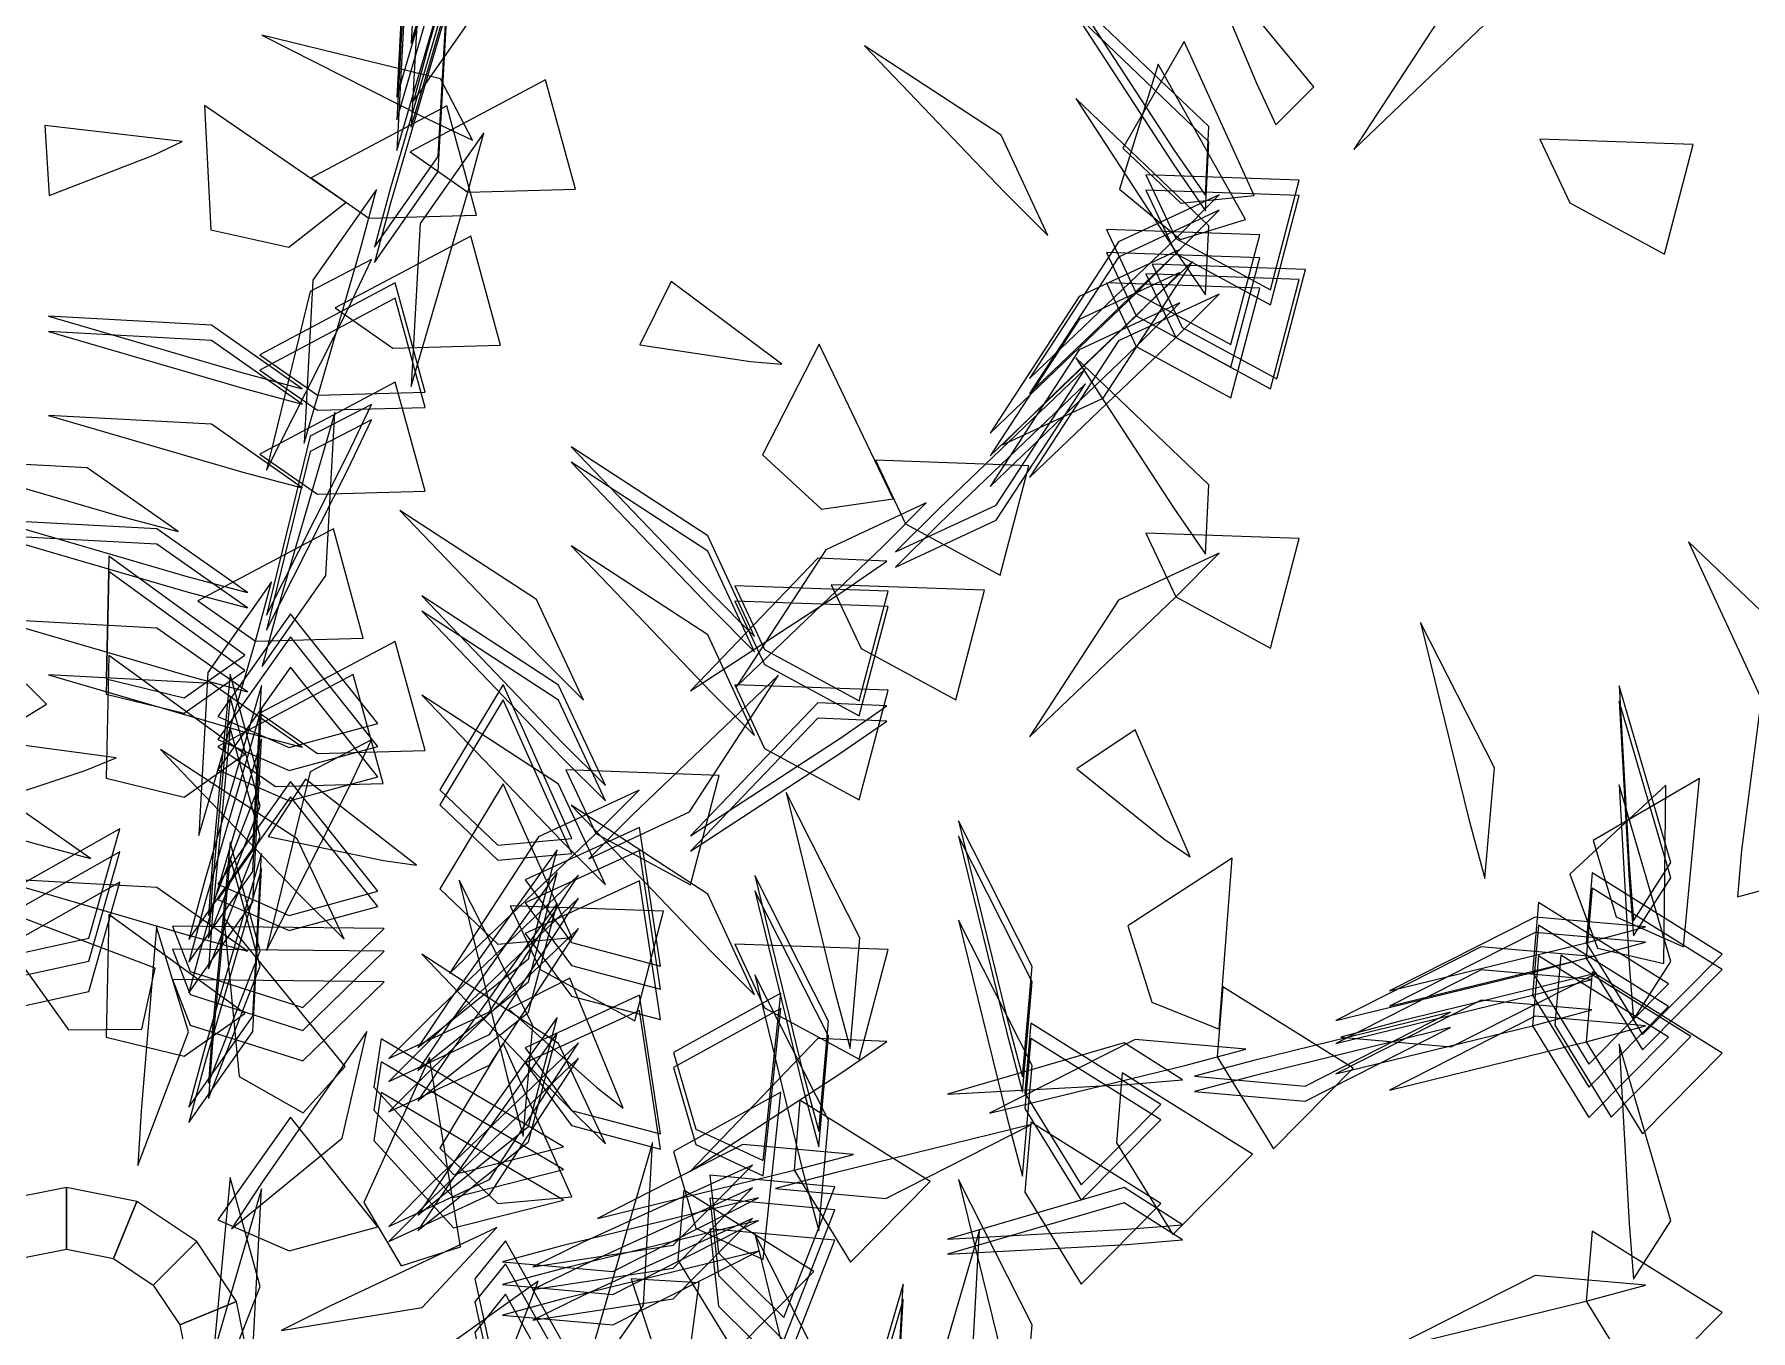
# Model space of a CAD drawing. Header units: millimetres. Extents: x 116.8 to 135.8, y -35.1 to -13.1.
# Drawn here: x 122.108 to 122.876, y -16.322 to -15.741 of the extents above; entities that cross this region are included whole.
import ezdxf

# ---------------------------------------------------------------- set-up
doc = ezdxf.new("R2010")
doc.units = ezdxf.units.MM
for name, color, linetype in [('FOGLIE', 62, 'CONTINUOUS'), ('GAMBO', 36, 'CONTINUOUS'), ('PRATO', 83, 'CONTINUOUS')]:
    doc.layers.add(name, color=color, linetype=linetype)

msp = doc.modelspace()

# ---------------------------------------------------------------- linework, layer by layer
at = {"layer": 'FOGLIE'}
for points in [[(122.301936, -15.65823, 1.708914), (122.309054, -15.631667, 1.708914), (122.280545, -15.672343, 1.665455), (122.276575, -15.745247, 1.703868)], [(122.295478, -15.682331, 2.293363), (122.302596, -15.655768, 2.293363), (122.274087, -15.696445, 2.249904), (122.270117, -15.769348, 2.288317)], [(122.284791, -15.744575, 3.073817), (122.277673, -15.771138, 3.073817), (122.306182, -15.730462, 3.030358), (122.310151, -15.657558, 3.06877)], [(122.295478, -15.692572, 2.539094), (122.302596, -15.666009, 2.539094), (122.274087, -15.706686, 2.495636), (122.270117, -15.77959, 2.534048)], [(122.301936, -15.695781, 1.265232), (122.309054, -15.669218, 1.265232), (122.280545, -15.709894, 1.221773), (122.276575, -15.782798, 1.260186)], [(122.295478, -15.706227, 2.194388), (122.302596, -15.679664, 2.194388), (122.274087, -15.720341, 2.150929), (122.270117, -15.793244, 2.189342)], [(122.65492, -15.763067, 2.017029), (122.663661, -15.781829, 2.035135), (122.680665, -15.764814, 1.973675), (122.629815, -15.702963, 1.9538)], [(122.76406, -15.730133, 1.120901), (122.783505, -15.710687, 1.120901), (122.738478, -15.73166, 1.077442), (122.698588, -15.792812, 1.115855)], [(122.267262, -15.809994, 2.87603), (122.260144, -15.836557, 2.87603), (122.288653, -15.79588, 2.832572), (122.292623, -15.722977, 2.870984)], [(122.617977, -15.792908, 2.099027), (122.632201, -15.81347, 2.110477), (122.633576, -15.782571, 2.052173), (122.574068, -15.725616, 2.056783)], [(122.267262, -15.816821, 2.971593), (122.260144, -15.843384, 2.971593), (122.288653, -15.802708, 2.928134), (122.292623, -15.729804, 2.966546)], [(122.617977, -15.799735, 1.863534), (122.632201, -15.820297, 1.874984), (122.633576, -15.789399, 1.81668), (122.574068, -15.732444, 1.82129)], [(122.281379, -15.777872, 1.737256), (122.303979, -15.788567, 1.748706), (122.28972, -15.761121, 1.690402), (122.209707, -15.74155, 1.695012)], [(122.542147, -15.811906, 1.307996), (122.561592, -15.831352, 1.307996), (122.54062, -15.786324, 1.264537), (122.479468, -15.746434, 1.30295)], [(122.621148, -15.816868, 1.350132), (122.653989, -15.813369, 1.308596), (122.622534, -15.744448, 1.265772), (122.595093, -15.792286, 1.351815)], [(122.621004, -15.833117, 1.534015), (122.650101, -15.824182, 1.490545), (122.61089, -15.75465, 1.455888), (122.593627, -15.810645, 1.539622)], [(122.301936, -15.811847, 1.582635), (122.350133, -15.810563, 1.560466), (122.336767, -15.761673, 1.489723), (122.276114, -15.793894, 1.565406)], [(122.617977, -15.837286, 1.419853), (122.632201, -15.857848, 1.431303), (122.633576, -15.82695, 1.372998), (122.574068, -15.769995, 1.377609)], [(122.221774, -15.836532, 3.139586), (122.247275, -15.816471, 3.097595), (122.184044, -15.773139, 3.056392), (122.186852, -15.828771, 3.142078)], [(122.257653, -15.823498, 1.300868), (122.305849, -15.822213, 1.278699), (122.292483, -15.773324, 1.207956), (122.231831, -15.805544, 1.283639)], [(122.161247, -15.795302, 1.163339), (122.174011, -15.78917, 1.139765), (122.112572, -15.782039, 1.162795), (122.114568, -15.813471, 1.239047)], [(122.301936, -15.811847, 1.582635), (122.309054, -15.785284, 1.582635), (122.280545, -15.825961, 1.539176), (122.276575, -15.898865, 1.577589)], [(122.795228, -15.816619, 1.67351), (122.83761, -15.839605, 1.65134), (122.850479, -15.790582, 1.580598), (122.781842, -15.78816, 1.656281)], [(122.253962, -15.83727, 3.127272), (122.26108, -15.810707, 3.127272), (122.232571, -15.851383, 3.083813), (122.228601, -15.924287, 3.122226)], [(122.618792, -15.83261, 1.944406), (122.661174, -15.855595, 1.922237), (122.674043, -15.806573, 1.851494), (122.605406, -15.80415, 1.927177)], [(122.618792, -15.839437, 1.708914), (122.661174, -15.862423, 1.686744), (122.674043, -15.8134, 1.616002), (122.605406, -15.810978, 1.691685)], [(122.618792, -15.83261, 1.944406), (122.638238, -15.813164, 1.944406), (122.59321, -15.834137, 1.900947), (122.55332, -15.895288, 1.93936)], [(122.618792, -15.839437, 1.708914), (122.638238, -15.819992, 1.708914), (122.59321, -15.840964, 1.665455), (122.55332, -15.902116, 1.703868)], [(122.268377, -15.881726, 1.138719), (122.316574, -15.880441, 1.11655), (122.303208, -15.831552, 1.045807), (122.242555, -15.863772, 1.12149)], [(122.601149, -15.857081, 2.293363), (122.64353, -15.880067, 2.271194), (122.6564, -15.831044, 2.200451), (122.587763, -15.828621, 2.276134)], [(122.601149, -15.857081, 2.293363), (122.620594, -15.837635, 2.293363), (122.575566, -15.858608, 2.249904), (122.535677, -15.919759, 2.288317)], [(122.601149, -15.867322, 2.539094), (122.64353, -15.890308, 2.516925), (122.6564, -15.841285, 2.446182), (122.587763, -15.838863, 2.521865)], [(122.248074, -15.8647, 2.689422), (122.258769, -15.8421, 2.677972), (122.231323, -15.85636, 2.736276), (122.211752, -15.936372, 2.731666)], [(122.601149, -15.867322, 2.539094), (122.620594, -15.847876, 2.539094), (122.575566, -15.868849, 2.495636), (122.535677, -15.930001, 2.534048)], [(122.560771, -15.905642, 3.073817), (122.541325, -15.925087, 3.073817), (122.586353, -15.904115, 3.030358), (122.626243, -15.842963, 3.06877)], [(122.618792, -15.876988, 1.265232), (122.661174, -15.899974, 1.243063), (122.674043, -15.850951, 1.17232), (122.605406, -15.848529, 1.248003)], [(122.621651, -15.872542, 1.149411), (122.664033, -15.895528, 1.127241), (122.676902, -15.846505, 1.056499), (122.608265, -15.844083, 1.132181)], [(122.234588, -15.902747, 2.151102), (122.282785, -15.901463, 2.128932), (122.269419, -15.852573, 2.05819), (122.208766, -15.884794, 2.133873)], [(122.428416, -15.8878, 1.163339), (122.442536, -15.888872, 1.139765), (122.392893, -15.851977, 1.162795), (122.378906, -15.880196, 1.239047)], [(122.601149, -15.880977, 2.194388), (122.64353, -15.903963, 2.172218), (122.6564, -15.85494, 2.101476), (122.587763, -15.852517, 2.177159)], [(122.234588, -15.909575, 1.915609), (122.282785, -15.90829, 1.89344), (122.269419, -15.859401, 1.822697), (122.208766, -15.891621, 1.89838)], [(122.601149, -15.880977, 2.194388), (122.620594, -15.861531, 2.194388), (122.575566, -15.882504, 2.150929), (122.535677, -15.943655, 2.189342)], [(122.618792, -15.876988, 1.265232), (122.638238, -15.857543, 1.265232), (122.59321, -15.878515, 1.221773), (122.55332, -15.939667, 1.260186)], [(122.201237, -15.892863, 2.029936), (122.2278, -15.89998, 2.029936), (122.187124, -15.871471, 1.986477), (122.11422, -15.867502, 2.024889)], [(122.201237, -15.89969, 1.794443), (122.2278, -15.906808, 1.794443), (122.187124, -15.878299, 1.750984), (122.11422, -15.874329, 1.789397)], [(122.460218, -15.95377, 3.139586), (122.492334, -15.949147, 3.097595), (122.45924, -15.880006, 3.056392), (122.433856, -15.929588, 3.142078)], [(122.617977, -15.953353, 1.737256), (122.632201, -15.973915, 1.748706), (122.633576, -15.943017, 1.690402), (122.574068, -15.886061, 1.695012)], [(122.512881, -15.953532, 2.87603), (122.493436, -15.972977, 2.87603), (122.538463, -15.952005, 2.832572), (122.578353, -15.890853, 2.870984)], [(122.234588, -15.947126, 1.471928), (122.282785, -15.945841, 1.449758), (122.269419, -15.896952, 1.379016), (122.208766, -15.929172, 1.454699)], [(122.512881, -15.960359, 2.971593), (122.493436, -15.979805, 2.971593), (122.538463, -15.958832, 2.928134), (122.578353, -15.89768, 2.966546)], [(122.216981, -15.997642, 2.55886), (122.209864, -16.024205, 2.55886), (122.238373, -15.983529, 2.515401), (122.242342, -15.910625, 2.553814)], [(122.248074, -15.929561, 2.911263), (122.258769, -15.906961, 2.899813), (122.231323, -15.92122, 2.958117), (122.211752, -16.001233, 2.953507)], [(122.201237, -15.937241, 1.350761), (122.2278, -15.944359, 1.350761), (122.187124, -15.91585, 1.307302), (122.11422, -15.91188, 1.345715)], [(122.248074, -15.936389, 3.006825), (122.258769, -15.913789, 2.995375), (122.231323, -15.928048, 3.053679), (122.211752, -16.00806, 3.049069)], [(122.410854, -15.991371, 2.029936), (122.4303, -16.010817, 2.029936), (122.409327, -15.965789, 1.986477), (122.348176, -15.925899, 2.024889)], [(122.145682, -15.956764, 1.181484), (122.172245, -15.963882, 1.181484), (122.131568, -15.935373, 1.138025), (122.058664, -15.931403, 1.176438)], [(122.410854, -15.998199, 1.794443), (122.4303, -16.017644, 1.794443), (122.409327, -15.972616, 1.750984), (122.348176, -15.932727, 1.789397)], [(122.497807, -15.960422, 1.300868), (122.540189, -15.983408, 1.278699), (122.553059, -15.934385, 1.207956), (122.484422, -15.931962, 1.283639)], [(122.334204, -16.019849, 1.181484), (122.35365, -16.039294, 1.181484), (122.332677, -15.994266, 1.138025), (122.271526, -15.954377, 1.176438)], [(122.487725, -15.970504, 3.127272), (122.507171, -15.951058, 3.127272), (122.462143, -15.972031, 3.083813), (122.422254, -16.033182, 3.122226)], [(122.176789, -15.984104, 1.87135), (122.203352, -15.991222, 1.87135), (122.162676, -15.962713, 1.827891), (122.089772, -15.958743, 1.866304)], [(122.206911, -16.012867, 2.778028), (122.255108, -16.011583, 2.755859), (122.241742, -15.962693, 2.685116), (122.181089, -15.994914, 2.760799)], [(122.618792, -15.993055, 1.582635), (122.661174, -16.016041, 1.560466), (122.674043, -15.967018, 1.489723), (122.605406, -15.964596, 1.565406)], [(122.176789, -15.990932, 1.635858), (122.203352, -15.998049, 1.635858), (122.162676, -15.96954, 1.592399), (122.089772, -15.965571, 1.630811)], [(122.410854, -16.03575, 1.350761), (122.4303, -16.055195, 1.350761), (122.409327, -16.010167, 1.307302), (122.348176, -15.970278, 1.345715)], [(122.883284, -16.043759, 1.433941), (122.894207, -16.065721, 1.421507), (122.884168, -16.002713, 1.404617), (122.848278, -15.968403, 1.470502)], [(122.174917, -16.038343, 1.921417), (122.202148, -16.019176, 1.880098), (122.141162, -15.974939, 1.836542), (122.140101, -16.029853, 1.922728)], [(122.468911, -15.991315, 2.689422), (122.489473, -15.97709, 2.677972), (122.458575, -15.975716, 2.736276), (122.401619, -16.035224, 2.731666)], [(122.618792, -15.993055, 1.582635), (122.638238, -15.973609, 1.582635), (122.59321, -15.994582, 1.539176), (122.55332, -16.055734, 1.577589)], [(122.174917, -16.04517, 1.685924), (122.202148, -16.026003, 1.644606), (122.141162, -15.981766, 1.601049), (122.140101, -16.036681, 1.687235)], [(122.206911, -16.012867, 1.263449), (122.214029, -15.986304, 1.263449), (122.18552, -16.026981, 1.219991), (122.18155, -16.099885, 1.258403)], [(122.477981, -16.016211, 1.138719), (122.520363, -16.039197, 1.11655), (122.533233, -15.990174, 1.045807), (122.464596, -15.987752, 1.12149)], [(122.344061, -16.058165, 1.87135), (122.363506, -16.07761, 1.87135), (122.342534, -16.032583, 1.827891), (122.281382, -15.992693, 1.866304)], [(122.434795, -16.016607, 2.151102), (122.477176, -16.039593, 2.128932), (122.490046, -15.99057, 2.05819), (122.421409, -15.988148, 2.133873)], [(122.434795, -16.023435, 1.915609), (122.477176, -16.04642, 1.89344), (122.490046, -15.997398, 1.822697), (122.421409, -15.994975, 1.89838)], [(122.176789, -16.028483, 1.192176), (122.203352, -16.0356, 1.192176), (122.162676, -16.007091, 1.148717), (122.089772, -16.003122, 1.18713)], [(122.221963, -16.060591, 2.467559), (122.261716, -16.049813, 2.434099), (122.222531, -16.000731, 2.373858), (122.190005, -16.046654, 2.459169)], [(122.344061, -16.064992, 1.635858), (122.363506, -16.084438, 1.635858), (122.342534, -16.03941, 1.592399), (122.281382, -15.99952, 1.630811)], [(122.072199, -16.066316, 1.128028), (122.113296, -16.041105, 1.105859), (122.077276, -16.005448, 1.035116), (122.04086, -16.063678, 1.110799)], [(122.221963, -16.070832, 2.71329), (122.261716, -16.060054, 2.67983), (122.222531, -16.010973, 2.61959), (122.190005, -16.056896, 2.704901)], [(122.749982, -16.09263, 1.307996), (122.7571, -16.119193, 1.307996), (122.761451, -16.069712, 1.264537), (122.728437, -16.004591, 1.30295)], [(122.234588, -16.063193, 1.789331), (122.282785, -16.061908, 1.767161), (122.269419, -16.013019, 1.696419), (122.208766, -16.045239, 1.772102)], [(122.174917, -16.082721, 1.242242), (122.202148, -16.063554, 1.200924), (122.141162, -16.019317, 1.157367), (122.140101, -16.074232, 1.243554)], [(122.221963, -16.084487, 2.368584), (122.261716, -16.073709, 2.335124), (122.222531, -16.024628, 2.274883), (122.190005, -16.070551, 2.360194)], [(122.201237, -16.053308, 1.668164), (122.2278, -16.060425, 1.668164), (122.187124, -16.031917, 1.624705), (122.11422, -16.027947, 1.663118)], [(122.18423, -16.119872, 2.439475), (122.177113, -16.146435, 2.439475), (122.205622, -16.105758, 2.396017), (122.209591, -16.032854, 2.434429)], [(122.187572, -16.111038, 2.43707), (122.185847, -16.135697, 2.425021), (122.208956, -16.076523, 2.407121), (122.1956, -16.027769, 2.47232)], [(122.215791, -16.077982, 1.128028), (122.263987, -16.076697, 1.105859), (122.250621, -16.027807, 1.035116), (122.189969, -16.060028, 1.110799)], [(122.31532, -16.104201, 1.921417), (122.348486, -16.101217, 1.880098), (122.31779, -16.032413, 1.836542), (122.289413, -16.079441, 1.922728)], [(122.375513, -16.0909, 2.55886), (122.356068, -16.110345, 2.55886), (122.401095, -16.089373, 2.515401), (122.440985, -16.028221, 2.553814)], [(122.434795, -16.060986, 1.471928), (122.477176, -16.083971, 1.449758), (122.490046, -16.034949, 1.379016), (122.421409, -16.032526, 1.454699)], [(122.821739, -16.113177, 2.099027), (122.823776, -16.138097, 2.110477), (122.840416, -16.112025, 2.052173), (122.817359, -16.032947, 2.056783)], [(122.187572, -16.121279, 2.682801), (122.185847, -16.145938, 2.670752), (122.208956, -16.086765, 2.652852), (122.1956, -16.03801, 2.718051)], [(122.344061, -16.102543, 1.192176), (122.363506, -16.121989, 1.192176), (122.342534, -16.076961, 1.148717), (122.281382, -16.037071, 1.18713)], [(122.31532, -16.111028, 1.685924), (122.348486, -16.108044, 1.644606), (122.31779, -16.039241, 1.601049), (122.289413, -16.086268, 1.687235)], [(122.468911, -16.056176, 2.911263), (122.489473, -16.041951, 2.899813), (122.458575, -16.040577, 2.958117), (122.401619, -16.100084, 2.953507)], [(122.821739, -16.120005, 1.863534), (122.823776, -16.144925, 1.874984), (122.840416, -16.118853, 1.81668), (122.817359, -16.039775, 1.82129)], [(122.18423, -16.130113, 2.685207), (122.177113, -16.156676, 2.685207), (122.205622, -16.115999, 2.641748), (122.209591, -16.043095, 2.68016)], [(122.468911, -16.063003, 3.006825), (122.489473, -16.048779, 2.995375), (122.458575, -16.047405, 3.053679), (122.401619, -16.106912, 3.049069)], [(122.872067, -16.106721, 2.017029), (122.870255, -16.12734, 2.035135), (122.893488, -16.121106, 1.973675), (122.880377, -16.042117, 1.9538)], [(122.130694, -16.070825, 1.463579), (122.14453, -16.065178, 1.440493), (122.082318, -16.056761, 1.460861), (122.080608, -16.087343, 1.537465)], [(122.18423, -16.143768, 2.3405), (122.177113, -16.170331, 2.3405), (122.205622, -16.129654, 2.297041), (122.209591, -16.05675, 2.335454)], [(122.187572, -16.134934, 2.338095), (122.185847, -16.159593, 2.326046), (122.208956, -16.10042, 2.308145), (122.1956, -16.051665, 2.373344)], [(122.248074, -16.079765, 0.928347), (122.258769, -16.057165, 0.916897), (122.231323, -16.071425, 0.975201), (122.211752, -16.151437, 0.970591)], [(122.613541, -16.101491, 1.163339), (122.625234, -16.109479, 1.139765), (122.60069, -16.052706, 1.162795), (122.574467, -16.070151, 1.239047)], [(122.227082, -16.12697, 1.17792), (122.246528, -16.146416, 1.17792), (122.225555, -16.101388, 1.134461), (122.164404, -16.061499, 1.172874)], [(122.359179, -16.09905, 2.778028), (122.401561, -16.122036, 2.755859), (122.41443, -16.073013, 2.685116), (122.345794, -16.070591, 2.760799)], [(122.106472, -16.103096, 1.17792), (122.133035, -16.110213, 1.17792), (122.092359, -16.081704, 1.134461), (122.019455, -16.077735, 1.172874)], [(122.221963, -16.135693, 2.935131), (122.261716, -16.124915, 2.901671), (122.222531, -16.075833, 2.841431), (122.190005, -16.121756, 2.926741)], [(122.264195, -16.111134, 1.463579), (122.279, -16.113161, 1.440493), (122.229332, -16.074766, 1.460861), (122.212559, -16.100396, 1.537465)], [(122.31532, -16.148579, 1.242242), (122.348486, -16.145595, 1.200924), (122.31779, -16.076792, 1.157367), (122.289413, -16.123819, 1.243554)], [(122.359179, -16.09905, 1.263449), (122.378625, -16.079604, 1.263449), (122.333597, -16.100577, 1.219991), (122.293707, -16.161729, 1.258403)], [(122.807669, -16.150428, 1.534015), (122.837335, -16.157238, 1.490545), (122.838144, -16.077416, 1.455888), (122.795196, -16.117278, 1.539622)], [(122.815918, -16.136428, 1.350132), (122.846109, -16.149818, 1.308596), (122.853329, -16.074404, 1.265772), (122.805646, -16.102112, 1.351815)], [(122.821739, -16.157556, 1.419853), (122.823776, -16.182476, 1.431303), (122.840416, -16.156404, 1.372998), (122.817359, -16.077326, 1.377609)], [(122.221963, -16.142521, 3.030693), (122.261716, -16.131742, 2.997233), (122.222531, -16.082661, 2.936993), (122.190005, -16.128584, 3.022304)], [(122.410854, -16.151816, 1.668164), (122.4303, -16.171262, 1.668164), (122.409327, -16.126234, 1.624705), (122.348176, -16.086345, 1.663118)], [(122.465928, -16.168742, 1.181484), (122.473045, -16.195305, 1.181484), (122.477396, -16.145824, 1.138025), (122.444382, -16.080703, 1.176438)], [(122.543133, -16.181491, 2.029936), (122.550251, -16.208054, 2.029936), (122.554602, -16.158572, 1.986477), (122.521588, -16.093451, 2.024889)], [(122.080626, -16.157195, 2.264029), (122.132322, -16.145902, 2.268024), (122.14618, -16.096963, 2.197411), (122.063601, -16.143534, 2.235577)], [(122.187572, -16.18614, 2.904642), (122.185847, -16.210799, 2.892593), (122.208956, -16.151625, 2.874693), (122.1956, -16.102871, 2.939892)], [(122.348353, -16.147906, 2.467559), (122.388169, -16.158448, 2.434099), (122.378775, -16.09635, 2.373858), (122.327644, -16.119857, 2.459169)], [(122.543133, -16.188318, 1.794443), (122.550251, -16.214881, 1.794443), (122.554602, -16.1654, 1.750984), (122.521588, -16.100278, 1.789397)], [(122.080626, -16.167436, 2.50976), (122.132322, -16.156143, 2.513756), (122.14618, -16.107204, 2.443142), (122.063601, -16.153775, 2.481308)], [(122.18423, -16.194974, 2.907048), (122.177113, -16.221537, 2.907048), (122.205622, -16.18086, 2.863589), (122.209591, -16.107956, 2.902001)], [(122.187572, -16.192967, 3.000204), (122.185847, -16.217627, 2.988155), (122.208956, -16.158453, 2.970255), (122.1956, -16.109699, 3.035454)], [(122.293346, -16.174398, 2.43707), (122.279522, -16.194892, 2.425021), (122.329122, -16.1552, 2.407121), (122.341933, -16.1063, 2.47232)], [(122.348353, -16.158147, 2.71329), (122.388169, -16.168689, 2.67983), (122.378775, -16.106591, 2.61959), (122.327644, -16.130098, 2.704901)], [(122.608098, -16.174524, 3.139586), (122.638222, -16.186578, 3.097595), (122.644133, -16.110153, 3.056392), (122.597359, -16.1404, 3.142078)], [(122.18423, -16.201801, 3.00261), (122.177113, -16.228364, 3.00261), (122.205622, -16.187688, 2.959151), (122.209591, -16.114784, 2.997563)], [(122.286035, -16.180378, 2.439475), (122.266589, -16.199823, 2.439475), (122.311617, -16.178851, 2.396017), (122.351507, -16.117699, 2.434429)], [(122.293346, -16.18464, 2.682801), (122.279522, -16.205133, 2.670752), (122.329122, -16.165441, 2.652852), (122.341933, -16.116541, 2.718051)], [(122.451892, -16.205939, 1.87135), (122.459009, -16.232502, 1.87135), (122.46336, -16.18302, 1.827891), (122.430346, -16.117899, 1.866304)], [(122.802594, -16.147968, 1.944406), (122.827804, -16.189065, 1.922237), (122.863461, -16.153045, 1.851494), (122.805231, -16.116629, 1.927177)], [(122.080626, -16.181091, 2.165054), (122.132322, -16.169798, 2.169049), (122.14618, -16.120859, 2.098436), (122.063601, -16.16743, 2.136602)], [(122.176789, -16.14455, 1.509579), (122.203352, -16.151667, 1.509579), (122.162676, -16.123158, 1.46612), (122.089772, -16.119189, 1.504533)], [(122.319597, -16.207952, 1.17792), (122.326714, -16.234515, 1.17792), (122.331065, -16.185033, 1.134461), (122.298051, -16.119912, 1.172874)], [(122.348353, -16.171802, 2.368584), (122.388169, -16.182344, 2.335124), (122.378775, -16.120246, 2.274883), (122.327644, -16.143753, 2.360194)], [(122.451892, -16.212766, 1.635858), (122.459009, -16.239329, 1.635858), (122.46336, -16.189848, 1.592399), (122.430346, -16.124727, 1.630811)], [(122.802594, -16.154795, 1.708914), (122.827804, -16.195893, 1.686744), (122.863461, -16.159873, 1.616002), (122.805231, -16.123456, 1.691685)], [(122.156063, -16.186634, 1.448326), (122.161932, -16.159313, 1.403213), (122.081594, -16.128884, 1.389312), (122.123123, -16.186885, 1.462498)], [(122.286035, -16.190619, 2.685207), (122.266589, -16.210065, 2.685207), (122.311617, -16.189092, 2.641748), (122.351507, -16.12794, 2.68016)], [(122.293346, -16.198294, 2.338095), (122.279522, -16.218788, 2.326046), (122.329122, -16.179096, 2.308145), (122.341933, -16.130196, 2.373344)], [(122.334312, -16.15988, 1.128028), (122.376694, -16.182866, 1.105859), (122.389563, -16.133844, 1.035116), (122.320926, -16.131421, 1.110799)], [(122.778492, -16.161253, 2.293363), (122.803703, -16.202351, 2.271194), (122.839359, -16.166331, 2.200451), (122.781129, -16.129914, 2.276134)], [(122.174917, -16.198788, 1.559645), (122.202148, -16.179621, 1.518327), (122.141162, -16.135384, 1.47477), (122.140101, -16.190299, 1.560957)], [(122.155655, -16.223294, 2.022869), (122.154278, -16.247645, 2.010165), (122.176873, -16.187781, 1.993988), (122.162547, -16.140901, 2.060345)], [(122.177649, -16.160898, 2.264029), (122.228066, -16.176967, 2.268024), (122.264537, -16.141513, 2.197411), (122.169736, -16.140556, 2.235577)], [(122.22826, -16.224112, 1.448326), (122.247003, -16.203387, 1.403213), (122.192643, -16.136865, 1.389312), (122.199608, -16.207859, 1.462498)], [(122.286035, -16.204274, 2.3405), (122.266589, -16.223719, 2.3405), (122.311617, -16.202747, 2.297041), (122.351507, -16.141595, 2.335454)], [(122.543133, -16.225869, 1.350761), (122.550251, -16.252432, 1.350761), (122.554602, -16.202951, 1.307302), (122.521588, -16.137829, 1.345715)], [(122.802594, -16.147968, 1.944406), (122.829157, -16.14085, 1.944406), (122.779675, -16.136499, 1.900947), (122.714554, -16.169513, 1.93936)], [(122.778492, -16.171495, 2.539094), (122.803703, -16.212592, 2.516925), (122.839359, -16.176572, 2.446182), (122.781129, -16.140155, 2.521865)], [(122.434795, -16.177052, 1.789331), (122.477176, -16.200038, 1.767161), (122.490046, -16.151016, 1.696419), (122.421409, -16.148593, 1.772102)], [(122.802594, -16.154795, 1.708914), (122.829157, -16.147678, 1.708914), (122.779675, -16.143327, 1.665455), (122.714554, -16.176341, 1.703868)], [(122.177649, -16.17114, 2.50976), (122.228066, -16.187208, 2.513756), (122.264537, -16.151755, 2.443142), (122.169736, -16.150797, 2.481308)], [(122.344061, -16.21861, 1.509579), (122.363506, -16.238056, 1.509579), (122.342534, -16.193028, 1.46612), (122.281382, -16.153138, 1.504533)], [(122.778492, -16.161253, 2.293363), (122.805055, -16.154136, 2.293363), (122.755574, -16.149785, 2.249904), (122.690452, -16.182799, 2.288317)], [(122.778492, -16.18515, 2.194388), (122.803703, -16.226247, 2.172218), (122.839359, -16.190227, 2.101476), (122.781129, -16.15381, 2.177159)], [(122.788517, -16.184894, 1.149411), (122.813728, -16.225991, 1.127241), (122.849384, -16.189971, 1.056499), (122.791154, -16.153555, 1.132181)], [(122.177649, -16.184795, 2.165054), (122.228066, -16.200863, 2.169049), (122.264537, -16.16541, 2.098436), (122.169736, -16.164452, 2.136602)], [(122.359655, -16.212793, 1.463579), (122.371463, -16.221952, 1.440493), (122.347646, -16.163866, 1.460861), (122.320307, -16.177676, 1.537465)], [(122.451892, -16.250317, 1.192176), (122.459009, -16.27688, 1.192176), (122.46336, -16.227399, 1.148717), (122.430346, -16.162278, 1.18713)], [(122.778492, -16.171495, 2.539094), (122.805055, -16.164377, 2.539094), (122.755574, -16.160026, 2.495636), (122.690452, -16.19304, 2.534048)], [(122.719243, -16.18312, 3.073817), (122.69268, -16.190237, 3.073817), (122.742162, -16.194589, 3.030358), (122.807283, -16.161574, 3.06877)], [(122.802594, -16.192346, 1.265232), (122.827804, -16.233444, 1.243063), (122.863461, -16.197424, 1.17232), (122.805231, -16.161007, 1.248003)], [(122.348353, -16.223008, 2.935131), (122.388169, -16.23355, 2.901671), (122.378775, -16.171452, 2.841431), (122.327644, -16.194959, 2.926741)], [(122.403984, -16.231437, 1.921417), (122.434198, -16.245436, 1.880098), (122.442016, -16.170502, 1.836542), (122.393928, -16.197041, 1.922728)], [(122.637326, -16.199079, 1.300868), (122.662536, -16.240176, 1.278699), (122.698193, -16.204156, 1.207956), (122.639963, -16.16774, 1.283639)], [(122.348353, -16.229835, 3.030693), (122.388169, -16.240378, 2.997233), (122.378775, -16.17828, 2.936993), (122.327644, -16.201787, 3.022304)], [(122.403984, -16.238264, 1.685924), (122.434198, -16.252263, 1.644606), (122.442016, -16.177329, 1.601049), (122.393928, -16.203868, 1.687235)], [(122.653825, -16.200649, 2.87603), (122.627262, -16.207766, 2.87603), (122.676743, -16.212117, 2.832572), (122.741864, -16.179103, 2.870984)], [(122.778492, -16.18515, 2.194388), (122.805055, -16.178032, 2.194388), (122.755574, -16.173681, 2.150929), (122.690452, -16.206695, 2.189342)], [(122.209577, -16.255657, 2.022869), (122.196208, -16.276057, 2.010165), (122.245709, -16.235511, 1.993988), (122.256742, -16.187748, 2.060345)], [(122.293346, -16.2495, 2.904642), (122.279522, -16.269994, 2.892593), (122.329122, -16.230302, 2.874693), (122.341933, -16.181402, 2.939892)], [(122.551249, -16.215316, 2.151102), (122.576459, -16.256413, 2.128932), (122.612116, -16.220393, 2.05819), (122.553886, -16.183976, 2.133873)], [(122.653825, -16.207476, 2.971593), (122.627262, -16.214594, 2.971593), (122.676743, -16.218945, 2.928134), (122.741864, -16.185931, 2.966546)], [(122.802594, -16.192346, 1.265232), (122.829157, -16.185229, 1.265232), (122.779675, -16.180878, 1.221773), (122.714554, -16.213892, 1.260186)], [(122.259822, -16.212618, 2.264029), (122.29545, -16.251742, 2.268024), (122.344762, -16.239274, 2.197411), (122.26314, -16.191044, 2.235577)], [(122.286035, -16.25548, 2.907048), (122.266589, -16.274925, 2.907048), (122.311617, -16.253953, 2.863589), (122.351507, -16.192801, 2.902001)], [(122.293346, -16.256328, 3.000204), (122.279522, -16.276821, 2.988155), (122.329122, -16.237129, 2.970255), (122.341933, -16.188229, 3.035454)], [(122.31532, -16.264646, 1.559645), (122.348486, -16.261662, 1.518327), (122.31779, -16.192859, 1.47477), (122.289413, -16.239886, 1.560957)], [(122.468911, -16.20638, 0.928347), (122.489473, -16.192155, 0.916897), (122.458575, -16.190781, 0.975201), (122.401619, -16.250288, 0.970591)], [(122.596854, -16.211385, 2.689422), (122.621773, -16.209347, 2.677972), (122.595702, -16.192708, 2.736276), (122.516623, -16.215765, 2.731666)], [(122.623553, -16.202769, 3.127272), (122.650116, -16.195652, 3.127272), (122.600635, -16.1913, 3.083813), (122.535514, -16.224315, 3.122226)], [(122.551249, -16.222143, 1.915609), (122.576459, -16.26324, 1.89344), (122.612116, -16.22722, 1.822697), (122.553886, -16.190804, 1.89838)], [(122.821739, -16.273623, 1.737256), (122.823776, -16.298542, 1.748706), (122.840416, -16.272471, 1.690402), (122.817359, -16.193392, 1.695012)], [(122.272046, -16.292668, 1.448326), (122.29864, -16.284091, 1.403213), (122.284824, -16.199301, 1.389312), (122.255359, -16.264267, 1.462498)], [(122.259822, -16.222859, 2.50976), (122.29545, -16.261983, 2.513756), (122.344762, -16.249515, 2.443142), (122.26314, -16.201285, 2.481308)], [(122.286035, -16.262307, 3.00261), (122.266589, -16.281753, 3.00261), (122.311617, -16.26078, 2.959151), (122.351507, -16.199629, 2.997563)], [(122.592261, -16.237481, 1.138719), (122.617472, -16.278578, 1.11655), (122.653128, -16.242558, 1.045807), (122.594898, -16.206142, 1.12149)], [(122.259822, -16.236514, 2.165054), (122.29545, -16.275638, 2.169049), (122.344762, -16.26317, 2.098436), (122.26314, -16.21494, 2.136602)], [(122.403984, -16.275815, 1.242242), (122.434198, -16.289814, 1.200924), (122.442016, -16.21488, 1.157367), (122.393928, -16.241419, 1.243554)], [(122.447956, -16.24982, 2.778028), (122.473167, -16.290918, 2.755859), (122.508823, -16.254897, 2.685116), (122.450593, -16.218481, 2.760799)], [(122.221963, -16.285897, 0.952215), (122.261716, -16.275119, 0.918755), (122.222531, -16.226038, 0.858515), (122.190005, -16.271961, 0.943826)], [(122.466177, -16.250929, 2.55886), (122.439614, -16.258046, 2.55886), (122.489095, -16.262398, 2.515401), (122.554216, -16.229383, 2.553814)], [(122.551249, -16.259694, 1.471928), (122.576459, -16.300791, 1.449758), (122.612116, -16.264771, 1.379016), (122.553886, -16.228355, 1.454699)], [(122.359225, -16.324341, 1.17792), (122.352108, -16.350904, 1.17792), (122.380617, -16.310227, 1.134461), (122.384586, -16.237323, 1.172874)], [(122.447956, -16.24982, 1.263449), (122.474519, -16.242703, 1.263449), (122.425038, -16.238352, 1.219991), (122.359916, -16.271366, 1.258403)], [(122.353268, -16.282157, 2.43707), (122.33105, -16.292993, 2.425021), (122.39385, -16.283419, 2.407121), (122.429395, -16.247476, 2.47232)], [(122.187572, -16.336344, 0.921727), (122.185847, -16.361003, 0.909678), (122.208956, -16.30183, 0.891777), (122.1956, -16.253075, 0.956976)], [(122.414152, -16.286717, 2.467559), (122.443363, -16.315756, 2.434099), (122.466276, -16.25728, 2.373858), (122.410242, -16.252072, 2.459169)], [(122.543133, -16.341936, 1.668164), (122.550251, -16.368499, 1.668164), (122.554602, -16.319018, 1.624705), (122.521588, -16.253896, 1.663118)], [(122.18423, -16.345178, 0.924132), (122.177113, -16.371741, 0.924132), (122.205622, -16.331064, 0.880673), (122.209591, -16.25816, 0.919086)], [(122.343947, -16.28368, 2.439475), (122.317384, -16.290798, 2.439475), (122.366865, -16.295149, 2.396017), (122.431987, -16.262135, 2.434429)], [(122.353268, -16.292398, 2.682801), (122.33105, -16.303234, 2.670752), (122.39385, -16.29366, 2.652852), (122.429395, -16.257717, 2.718051)], [(122.396005, -16.290068, 1.128028), (122.421216, -16.331165, 1.105859), (122.456873, -16.295145, 1.035116), (122.398643, -16.258728, 1.110799)], [(122.414152, -16.296959, 2.71329), (122.443363, -16.325997, 2.67983), (122.466276, -16.267521, 2.61959), (122.410242, -16.262314, 2.704901)], [(122.596854, -16.276246, 2.911263), (122.621773, -16.274208, 2.899813), (122.595702, -16.257569, 2.958117), (122.516623, -16.280626, 2.953507)], [(122.596854, -16.283073, 3.006825), (122.621773, -16.281036, 2.995375), (122.595702, -16.264396, 3.053679), (122.516623, -16.287453, 3.049069)], [(122.353268, -16.306053, 2.338095), (122.33105, -16.316889, 2.326046), (122.39385, -16.307315, 2.308145), (122.429395, -16.271372, 2.373344)], [(122.240093, -16.310645, 2.022869), (122.218316, -16.321627, 2.010165), (122.281457, -16.311264, 1.993988), (122.314894, -16.275416, 2.060345)], [(122.343947, -16.293921, 2.685207), (122.317384, -16.301039, 2.685207), (122.366865, -16.30539, 2.641748), (122.431987, -16.272376, 2.68016)], [(122.414152, -16.310614, 2.368584), (122.443363, -16.339652, 2.335124), (122.466276, -16.281176, 2.274883), (122.410242, -16.275969, 2.360194)], [(122.451892, -16.366384, 1.509579), (122.459009, -16.392947, 1.509579), (122.46336, -16.343466, 1.46612), (122.430346, -16.278344, 1.504533)], [(122.505557, -16.36355, 1.181484), (122.498439, -16.390113, 1.181484), (122.526948, -16.349437, 1.138025), (122.530917, -16.276533, 1.176438)], [(122.802594, -16.308413, 1.582635), (122.827804, -16.34951, 1.560466), (122.863461, -16.31349, 1.489723), (122.805231, -16.277074, 1.565406)], [(122.305126, -16.298494, 2.264029), (122.316419, -16.350191, 2.268024), (122.365358, -16.364049, 2.197411), (122.318787, -16.28147, 2.235577)], [(122.343947, -16.307576, 2.3405), (122.317384, -16.314694, 2.3405), (122.366865, -16.319045, 2.297041), (122.431987, -16.286031, 2.335454)], [(122.305126, -16.308735, 2.50976), (122.316419, -16.360432, 2.513756), (122.365358, -16.37429, 2.443142), (122.318787, -16.291711, 2.481308)], [(122.275687, -16.373932, 1.448326), (122.303007, -16.379801, 1.403213), (122.333437, -16.299463, 1.389312), (122.275436, -16.340992, 1.462498)], [(122.391496, -16.348563, 1.463579), (122.397143, -16.362398, 1.440493), (122.40556, -16.300186, 1.460861), (122.374978, -16.298476, 1.537465)], [(122.471389, -16.38783, 1.87135), (122.464272, -16.414393, 1.87135), (122.492781, -16.373717, 1.827891), (122.49675, -16.300813, 1.866304)], [(122.802594, -16.308413, 1.582635), (122.829157, -16.301296, 1.582635), (122.779675, -16.296945, 1.539176), (122.714554, -16.329959, 1.577589)], [(122.305126, -16.32239, 2.165054), (122.316419, -16.374087, 2.169049), (122.365358, -16.387945, 2.098436), (122.318787, -16.305366, 2.136602)], [(122.471389, -16.394658, 1.635858), (122.464272, -16.421221, 1.635858), (122.492781, -16.380544, 1.592399), (122.49675, -16.30764, 1.630811)]]:
    msp.add_3dface(points, dxfattribs=at)
at = {"layer": 'GAMBO'}
for points in [[(122.122226, -16.257595, -0.0183), (122.090655, -16.263875, -0.0183), (122.101179, -16.289281, 1.0817), (122.122226, -16.285095, 1.0817)], [(122.153798, -16.263875, -0.0183), (122.122226, -16.257595, -0.0183), (122.122226, -16.285095, 1.0817), (122.143274, -16.289281, 1.0817)], [(122.180563, -16.281758, -0.0183), (122.153798, -16.263875, -0.0183), (122.143274, -16.289281, 1.0817), (122.161117, -16.301204, 1.0817)], [(122.198446, -16.308523, -0.0183), (122.180563, -16.281758, -0.0183), (122.161117, -16.301204, 1.0817), (122.17304, -16.319047, 1.0817)], [(122.204726, -16.340095, -0.0183), (122.198446, -16.308523, -0.0183), (122.17304, -16.319047, 1.0817), (122.177226, -16.340095, 1.0817)]]:
    msp.add_3dface(points, dxfattribs=at)
at = {"layer": 'PRATO'}
for points in [[(123.693016, -18.1399), (121.268016, -18.1399), (120.797931, -15.417286), (123.693016, -15.6399)], [(121.268016, -18.1399, -0.0183), (123.693016, -18.1399, -0.0183), (123.693016, -15.6399, -0.0183), (120.797931, -15.417286, -0.0183)]]:
    msp.add_3dface(points, dxfattribs=at)

doc.saveas('drawing.dxf')
